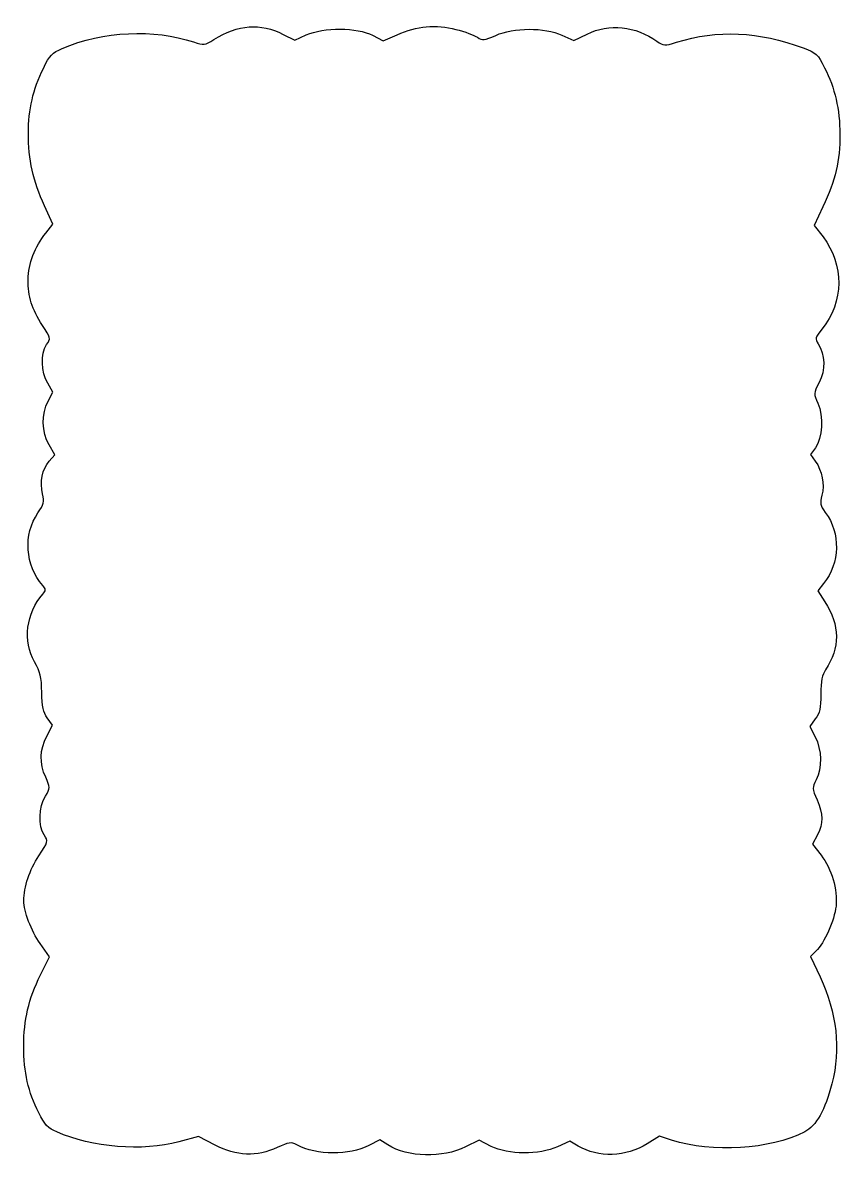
# Model space of a CAD drawing. Header units: centimetres. Extents: x -4.7 to 4.2, y -3.6 to 8.7.
import ezdxf

# ---------------------------------------------------------------- set-up
doc = ezdxf.new("R2010")
doc.units = ezdxf.units.CM
doc.header["$MEASUREMENT"] = 0
doc.layers.add('Layer 1', color=7, linetype='Continuous')

msp = doc.modelspace()

# ---------------------------------------------------------------- linework, layer by layer
at = {"layer": 'Layer 1', "color": 6}
msp.add_open_spline([(0.07172, -3.44948), (0.07172, -3.44948), (0.21724, -3.37761), (0.21724, -3.37761), (0.21724, -3.37761), (0.21724, -3.37761), (0.34953, -3.44376), (0.34953, -3.44376), (0.34953, -3.44376), (0.53292, -3.53545), (0.86754, -3.53759), (1.06645, -3.44833), (1.06645, -3.44833), (1.06645, -3.44833), (1.20129, -3.38783), (1.20129, -3.38783), (1.20129, -3.38783), (1.20129, -3.38783), (1.29135, -3.44078), (1.29135, -3.44078), (1.29135, -3.44078), (1.51148, -3.57021), (1.80787, -3.56021), (2.04064, -3.41551), (2.04064, -3.41551), (2.04064, -3.41551), (2.17275, -3.33339), (2.17275, -3.33339), (2.17275, -3.33339), (2.17275, -3.33339), (2.30405, -3.37579), (2.30405, -3.37579), (2.30405, -3.37579), (2.7444, -3.51801), (3.36853, -3.47933), (3.74672, -3.28639), (3.74672, -3.28639), (3.86898, -3.22402), (3.9695, -3.04658), (4.04105, -2.76681), (4.04105, -2.76681), (4.13905, -2.38363), (4.09651, -2.00041), (3.91234, -1.60741), (3.91234, -1.60741), (3.91234, -1.60741), (3.80773, -1.38418), (3.80773, -1.38418), (3.80773, -1.38418), (3.80773, -1.38418), (3.86742, -1.32811), (3.86742, -1.32811), (3.86742, -1.32811), (3.95854, -1.2425), (4.06968, -0.99356), (4.08559, -0.83941), (4.08559, -0.83941), (4.10429, -0.65823), (4.03988, -0.43899), (3.92295, -0.2858), (3.92295, -0.2858), (3.92295, -0.2858), (3.83237, -0.16713), (3.83237, -0.16713), (3.83237, -0.16713), (3.83237, -0.16713), (3.88351, -0.06683), (3.88351, -0.06683), (3.88351, -0.06683), (3.94899, 0.06162), (3.94806, 0.15327), (3.87964, 0.31231), (3.87964, 0.31231), (3.82639, 0.43609), (3.82613, 0.443), (3.87139, 0.52888), (3.87139, 0.52888), (3.93694, 0.65326), (3.93179, 0.85555), (3.85952, 0.99483), (3.85952, 0.99483), (3.85952, 0.99483), (3.80107, 1.10748), (3.80107, 1.10748), (3.80107, 1.10748), (3.80107, 1.10748), (3.86124, 1.18896), (3.86124, 1.18896), (3.86124, 1.18896), (3.91045, 1.2556), (3.92153, 1.30495), (3.92203, 1.45995), (3.92203, 1.45995), (3.92248, 1.59951), (3.93553, 1.66871), (3.97153, 1.72247), (3.97153, 1.72247), (4.13049, 1.95984), (4.12841, 2.20159), (3.9652, 2.45895), (3.9652, 2.45895), (3.9652, 2.45895), (3.88927, 2.57868), (3.88927, 2.57868), (3.88927, 2.57868), (3.88927, 2.57868), (3.95136, 2.65647), (3.95136, 2.65647), (3.95136, 2.65647), (4.12901, 2.87902), (4.13666, 3.20338), (3.96957, 3.42847), (3.96957, 3.42847), (3.91376, 3.50366), (3.90922, 3.52632), (3.93251, 3.61368), (3.93251, 3.61368), (3.96424, 3.73271), (3.93586, 3.87973), (3.86142, 3.98191), (3.86142, 3.98191), (3.86142, 3.98191), (3.80856, 4.05448), (3.80856, 4.05448), (3.80856, 4.05448), (3.80856, 4.05448), (3.8633, 4.12851), (3.8633, 4.12851), (3.8633, 4.12851), (3.93966, 4.2318), (3.95213, 4.47257), (3.88825, 4.61042), (3.88825, 4.61042), (3.84082, 4.71279), (3.84097, 4.71517), (3.90268, 4.83532), (3.90268, 4.83532), (3.97214, 4.97057), (3.9686, 5.13912), (3.8939, 5.25313), (3.8939, 5.25313), (3.85597, 5.31102), (3.85847, 5.32102), (3.9346, 5.41576), (3.9346, 5.41576), (4.17116, 5.71012), (4.17521, 6.11234), (3.94467, 6.41437), (3.94467, 6.41437), (3.94467, 6.41437), (3.85024, 6.53808), (3.85024, 6.53808), (3.85024, 6.53808), (3.85024, 6.53808), (3.94449, 6.73961), (3.94449, 6.73961), (3.94449, 6.73961), (4.07861, 7.02638), (4.12946, 7.24358), (4.12793, 7.52322), (4.12793, 7.52322), (4.12642, 7.79903), (4.07465, 8.02589), (3.96254, 8.24799), (3.96254, 8.24799), (3.88882, 8.39402), (3.87228, 8.40931), (3.7307, 8.46228), (3.7307, 8.46228), (3.25289, 8.64105), (2.79366, 8.66174), (2.35716, 8.52414), (2.35716, 8.52414), (2.22592, 8.48277), (2.21789, 8.48318), (2.14504, 8.53493), (2.14504, 8.53493), (1.9133, 8.69958), (1.62654, 8.72909), (1.38877, 8.61276), (1.38877, 8.61276), (1.38877, 8.61276), (1.24326, 8.54157), (1.24326, 8.54157), (1.24326, 8.54157), (1.24326, 8.54157), (1.1139, 8.60099), (1.1139, 8.60099), (1.1139, 8.60099), (0.92898, 8.68592), (0.59039, 8.68481), (0.39828, 8.59865), (0.39828, 8.59865), (0.27252, 8.54224), (0.25693, 8.54065), (0.19948, 8.57829), (0.19948, 8.57829), (0.1652, 8.60075), (0.0601, 8.63887), (-0.03406, 8.66299), (-0.03406, 8.66299), (-0.24959, 8.71821), (-0.46119, 8.69919), (-0.66903, 8.60591), (-0.66903, 8.60591), (-0.66903, 8.60591), (-0.82144, 8.53751), (-0.82144, 8.53751), (-0.82144, 8.53751), (-0.82144, 8.53751), (-0.93709, 8.59903), (-0.93709, 8.59903), (-0.93709, 8.59903), (-1.10022, 8.6858), (-1.47038, 8.68766), (-1.6549, 8.60265), (-1.6549, 8.60265), (-1.6549, 8.60265), (-1.78081, 8.54464), (-1.78081, 8.54464), (-1.78081, 8.54464), (-1.78081, 8.54464), (-1.90626, 8.60932), (-1.90626, 8.60932), (-1.90626, 8.60932), (-2.15114, 8.73559), (-2.39685, 8.7171), (-2.65708, 8.55282), (-2.65708, 8.55282), (-2.75676, 8.4899), (-2.76529, 8.48887), (-2.87633, 8.52657), (-2.87633, 8.52657), (-3.30447, 8.67193), (-3.8597, 8.64468), (-4.30044, 8.45668), (-4.30044, 8.45668), (-4.41024, 8.40985), (-4.43598, 8.38269), (-4.50492, 8.24097), (-4.50492, 8.24097), (-4.61694, 8.01068), (-4.66641, 7.79579), (-4.66731, 7.53548), (-4.66731, 7.53548), (-4.66826, 7.25831), (-4.61373, 7.01321), (-4.49293, 6.75174), (-4.49293, 6.75174), (-4.49293, 6.75174), (-4.40101, 6.55278), (-4.40101, 6.55278), (-4.40101, 6.55278), (-4.40101, 6.55278), (-4.47854, 6.45591), (-4.47854, 6.45591), (-4.47854, 6.45591), (-4.59867, 6.3058), (-4.66705, 6.12582), (-4.6695, 5.95325), (-4.6695, 5.95325), (-4.67218, 5.7644), (-4.63101, 5.6327), (-4.51353, 5.45432), (-4.51353, 5.45432), (-4.42439, 5.31897), (-4.42373, 5.31584), (-4.46939, 5.24615), (-4.46939, 5.24615), (-4.53515, 5.14579), (-4.52987, 4.94937), (-4.45814, 4.82781), (-4.45814, 4.82781), (-4.45814, 4.82781), (-4.40053, 4.73017), (-4.40053, 4.73017), (-4.40053, 4.73017), (-4.40053, 4.73017), (-4.45305, 4.63218), (-4.45305, 4.63218), (-4.45305, 4.63218), (-4.52636, 4.4954), (-4.52226, 4.29912), (-4.4432, 4.16089), (-4.4432, 4.16089), (-4.4432, 4.16089), (-4.38147, 4.05296), (-4.38147, 4.05296), (-4.38147, 4.05296), (-4.38147, 4.05296), (-4.44234, 3.9822), (-4.44234, 3.9822), (-4.44234, 3.9822), (-4.51777, 3.8945), (-4.54508, 3.75918), (-4.51382, 3.62796), (-4.51382, 3.62796), (-4.49293, 3.54025), (-4.49905, 3.51502), (-4.56377, 3.42216), (-4.56377, 3.42216), (-4.72436, 3.19176), (-4.7018, 2.85206), (-4.5115, 2.63502), (-4.5115, 2.63502), (-4.47501, 2.5934), (-4.47502, 2.58404), (-4.51161, 2.54242), (-4.51161, 2.54242), (-4.69104, 2.33832), (-4.72858, 2.03053), (-4.60116, 1.8082), (-4.60116, 1.8082), (-4.53758, 1.69726), (-4.52481, 1.64388), (-4.52207, 1.47747), (-4.52207, 1.47747), (-4.51951, 1.32204), (-4.50672, 1.26183), (-4.46305, 1.19966), (-4.46305, 1.19966), (-4.46305, 1.19966), (-4.40731, 1.12028), (-4.40731, 1.12028), (-4.40731, 1.12028), (-4.40731, 1.12028), (-4.46892, 1.00122), (-4.46892, 1.00122), (-4.46892, 1.00122), (-4.54415, 0.85584), (-4.54773, 0.70767), (-4.47965, 0.55766), (-4.47965, 0.55766), (-4.42864, 0.44528), (-4.42865, 0.44445), (-4.4833, 0.35184), (-4.4833, 0.35184), (-4.55334, 0.23313), (-4.5595, 0.02846), (-4.49596, -0.06853), (-4.49596, -0.06853), (-4.45043, -0.13802), (-4.45114, -0.14076), (-4.55482, -0.29603), (-4.55482, -0.29603), (-4.65196, -0.44151), (-4.71724, -0.63649), (-4.71724, -0.78121), (-4.71724, -0.78121), (-4.71724, -0.8985), (-4.63755, -1.10684), (-4.5392, -1.24667), (-4.5392, -1.24667), (-4.5392, -1.24667), (-4.43943, -1.38852), (-4.43943, -1.38852), (-4.43943, -1.38852), (-4.43943, -1.38852), (-4.53595, -1.58475), (-4.53595, -1.58475), (-4.53595, -1.58475), (-4.66555, -1.84825), (-4.71725, -2.06948), (-4.71725, -2.3606), (-4.71725, -2.3606), (-4.71725, -2.63849), (-4.66825, -2.85594), (-4.55515, -3.07999), (-4.55515, -3.07999), (-4.48953, -3.20998), (-4.4565, -3.24509), (-4.35944, -3.28803), (-4.35944, -3.28803), (-3.97584, -3.45771), (-3.43235, -3.50093), (-3.03667, -3.39322), (-3.03667, -3.39322), (-3.03667, -3.39322), (-2.82453, -3.33547), (-2.82453, -3.33547), (-2.82453, -3.33547), (-2.82453, -3.33547), (-2.64449, -3.42932), (-2.64449, -3.42932), (-2.64449, -3.42932), (-2.41239, -3.5503), (-2.19015, -3.55945), (-1.97026, -3.45708), (-1.97026, -3.45708), (-1.84385, -3.39823), (-1.82216, -3.39523), (-1.75859, -3.42779), (-1.75859, -3.42779), (-1.53664, -3.54147), (-1.19444, -3.5438), (-0.97581, -3.43311), (-0.97581, -3.43311), (-0.97581, -3.43311), (-0.85724, -3.37308), (-0.85724, -3.37308), (-0.85724, -3.37308), (-0.85724, -3.37308), (-0.77136, -3.42745), (-0.77136, -3.42745), (-0.77136, -3.42745), (-0.55703, -3.56315), (-0.17847, -3.57305), (0.07172, -3.4495), (0.07172, -3.4495), (0.07172, -3.4495), (0.07172, -3.44948), (0.07172, -3.44948)], degree=3, knots=[0, 0, 0, 0, 0.00961538, 0.00961538, 0.00961538, 0.00961538, 0.01923077, 0.01923077, 0.01923077, 0.01923077, 0.02884615, 0.02884615, 0.02884615, 0.02884615, 0.03846154, 0.03846154, 0.03846154, 0.03846154, 0.04807692, 0.04807692, 0.04807692, 0.04807692, 0.05769231, 0.05769231, 0.05769231, 0.05769231, 0.06730769, 0.06730769, 0.06730769, 0.06730769, 0.07692308, 0.07692308, 0.07692308, 0.07692308, 0.08653846, 0.08653846, 0.08653846, 0.08653846, 0.09615385, 0.09615385, 0.09615385, 0.09615385, 0.10576923, 0.10576923, 0.10576923, 0.10576923, 0.11538462, 0.11538462, 0.11538462, 0.11538462, 0.125, 0.125, 0.125, 0.125, 0.13461538, 0.13461538, 0.13461538, 0.13461538, 0.14423077, 0.14423077, 0.14423077, 0.14423077, 0.15384615, 0.15384615, 0.15384615, 0.15384615, 0.16346154, 0.16346154, 0.16346154, 0.16346154, 0.17307692, 0.17307692, 0.17307692, 0.17307692, 0.18269231, 0.18269231, 0.18269231, 0.18269231, 0.19230769, 0.19230769, 0.19230769, 0.19230769, 0.20192308, 0.20192308, 0.20192308, 0.20192308, 0.21153846, 0.21153846, 0.21153846, 0.21153846, 0.22115385, 0.22115385, 0.22115385, 0.22115385, 0.23076923, 0.23076923, 0.23076923, 0.23076923, 0.24038462, 0.24038462, 0.24038462, 0.24038462, 0.25, 0.25, 0.25, 0.25, 0.25961538, 0.25961538, 0.25961538, 0.25961538, 0.26923077, 0.26923077, 0.26923077, 0.26923077, 0.27884615, 0.27884615, 0.27884615, 0.27884615, 0.28846154, 0.28846154, 0.28846154, 0.28846154, 0.29807692, 0.29807692, 0.29807692, 0.29807692, 0.30769231, 0.30769231, 0.30769231, 0.30769231, 0.31730769, 0.31730769, 0.31730769, 0.31730769, 0.32692308, 0.32692308, 0.32692308, 0.32692308, 0.33653846, 0.33653846, 0.33653846, 0.33653846, 0.34615385, 0.34615385, 0.34615385, 0.34615385, 0.35576923, 0.35576923, 0.35576923, 0.35576923, 0.36538462, 0.36538462, 0.36538462, 0.36538462, 0.375, 0.375, 0.375, 0.375, 0.38461538, 0.38461538, 0.38461538, 0.38461538, 0.39423077, 0.39423077, 0.39423077, 0.39423077, 0.40384615, 0.40384615, 0.40384615, 0.40384615, 0.41346154, 0.41346154, 0.41346154, 0.41346154, 0.42307692, 0.42307692, 0.42307692, 0.42307692, 0.43269231, 0.43269231, 0.43269231, 0.43269231, 0.44230769, 0.44230769, 0.44230769, 0.44230769, 0.45192308, 0.45192308, 0.45192308, 0.45192308, 0.46153846, 0.46153846, 0.46153846, 0.46153846, 0.47115385, 0.47115385, 0.47115385, 0.47115385, 0.48076923, 0.48076923, 0.48076923, 0.48076923, 0.49038462, 0.49038462, 0.49038462, 0.49038462, 0.5, 0.5, 0.5, 0.5, 0.50961538, 0.50961538, 0.50961538, 0.50961538, 0.51923077, 0.51923077, 0.51923077, 0.51923077, 0.52884615, 0.52884615, 0.52884615, 0.52884615, 0.53846154, 0.53846154, 0.53846154, 0.53846154, 0.54807692, 0.54807692, 0.54807692, 0.54807692, 0.55769231, 0.55769231, 0.55769231, 0.55769231, 0.56730769, 0.56730769, 0.56730769, 0.56730769, 0.57692308, 0.57692308, 0.57692308, 0.57692308, 0.58653846, 0.58653846, 0.58653846, 0.58653846, 0.59615385, 0.59615385, 0.59615385, 0.59615385, 0.60576923, 0.60576923, 0.60576923, 0.60576923, 0.61538462, 0.61538462, 0.61538462, 0.61538462, 0.625, 0.625, 0.625, 0.625, 0.63461538, 0.63461538, 0.63461538, 0.63461538, 0.64423077, 0.64423077, 0.64423077, 0.64423077, 0.65384615, 0.65384615, 0.65384615, 0.65384615, 0.66346154, 0.66346154, 0.66346154, 0.66346154, 0.67307692, 0.67307692, 0.67307692, 0.67307692, 0.68269231, 0.68269231, 0.68269231, 0.68269231, 0.69230769, 0.69230769, 0.69230769, 0.69230769, 0.70192308, 0.70192308, 0.70192308, 0.70192308, 0.71153846, 0.71153846, 0.71153846, 0.71153846, 0.72115385, 0.72115385, 0.72115385, 0.72115385, 0.73076923, 0.73076923, 0.73076923, 0.73076923, 0.74038462, 0.74038462, 0.74038462, 0.74038462, 0.75, 0.75, 0.75, 0.75, 0.75961538, 0.75961538, 0.75961538, 0.75961538, 0.76923077, 0.76923077, 0.76923077, 0.76923077, 0.77884615, 0.77884615, 0.77884615, 0.77884615, 0.78846154, 0.78846154, 0.78846154, 0.78846154, 0.79807692, 0.79807692, 0.79807692, 0.79807692, 0.80769231, 0.80769231, 0.80769231, 0.80769231, 0.81730769, 0.81730769, 0.81730769, 0.81730769, 0.82692308, 0.82692308, 0.82692308, 0.82692308, 0.83653846, 0.83653846, 0.83653846, 0.83653846, 0.84615385, 0.84615385, 0.84615385, 0.84615385, 0.85576923, 0.85576923, 0.85576923, 0.85576923, 0.86538462, 0.86538462, 0.86538462, 0.86538462, 0.875, 0.875, 0.875, 0.875, 0.88461538, 0.88461538, 0.88461538, 0.88461538, 0.89423077, 0.89423077, 0.89423077, 0.89423077, 0.90384615, 0.90384615, 0.90384615, 0.90384615, 0.91346154, 0.91346154, 0.91346154, 0.91346154, 0.92307692, 0.92307692, 0.92307692, 0.92307692, 0.93269231, 0.93269231, 0.93269231, 0.93269231, 0.94230769, 0.94230769, 0.94230769, 0.94230769, 0.95192308, 0.95192308, 0.95192308, 0.95192308, 0.96153846, 0.96153846, 0.96153846, 0.96153846, 0.97115385, 0.97115385, 0.97115385, 0.97115385, 0.98076923, 0.98076923, 0.98076923, 0.98076923, 1, 1, 1, 1], dxfattribs=at)

doc.saveas('drawing.dxf')
